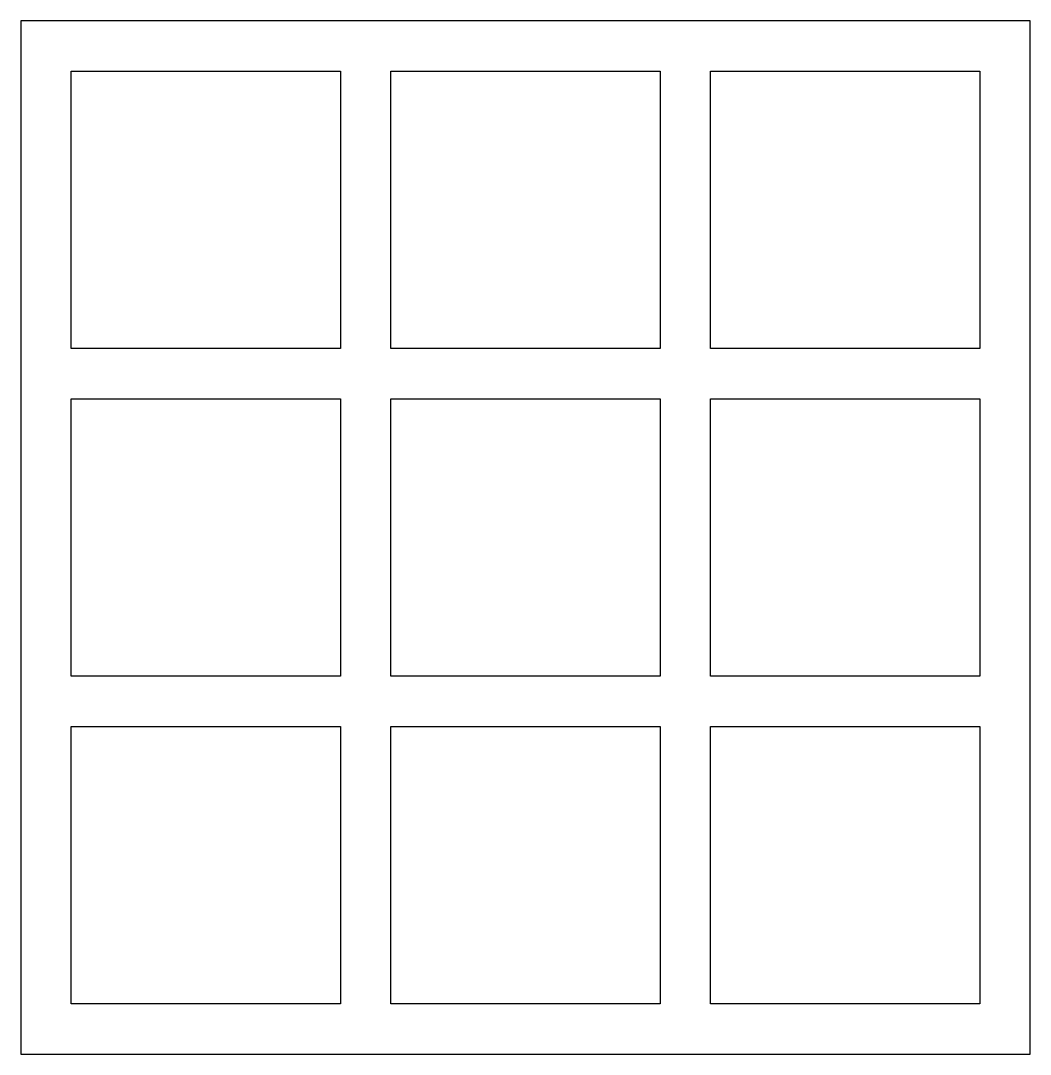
# Model space of a CAD drawing. Extents: x 0 to 850, y 0 to 871.
import ezdxf

# ---------------------------------------------------------------- set-up
doc = ezdxf.new("R2010")
doc.units = 0
doc.layers.add('Calque_1', color=7, linetype='CONTINUOUS')

msp = doc.modelspace()

# ---------------------------------------------------------------- linework, layer by layer
at = {"layer": 'Calque_1', "color": 7}
for points in [[(0, 870.575669), (0, 828.184564), (0, 594.514162), (0, 552.123054), (0, 318.452607), (0, 276.061558), (0, 42.391106), (0, 0), (42.391077, 0), (807.873024, 0), (850.265575, 0), (850.265575, 42.391106), (850.265575, 870.575669)], [(42.391077, 828.184564), (269.29097, 828.184564), (269.29097, 594.514162), (42.391077, 594.514162)], [(311.682104, 828.184564), (538.581997, 828.184564), (538.581997, 594.514162), (311.682104, 594.514162)], [(580.973131, 828.184564), (807.873024, 828.184564), (807.873024, 594.514162), (580.973131, 594.514162)], [(42.391077, 552.123054), (269.29097, 552.123054), (269.29097, 318.452607), (42.391077, 318.452607)], [(311.682104, 552.123054), (538.581997, 552.123054), (538.581997, 318.452607), (311.682104, 318.452607)], [(580.973131, 552.123054), (807.873024, 552.123054), (807.873024, 318.452607), (580.973131, 318.452607)], [(42.391077, 276.061558), (269.29097, 276.061558), (269.29097, 42.391106), (42.391077, 42.391106)], [(311.682104, 276.061558), (538.581997, 276.061558), (538.581997, 42.391106), (311.682104, 42.391106)], [(580.973131, 276.061558), (807.873024, 276.061558), (807.873024, 42.391106), (580.973131, 42.391106)]]:
    msp.add_lwpolyline(points, close=True, dxfattribs=at)

doc.saveas('drawing.dxf')
